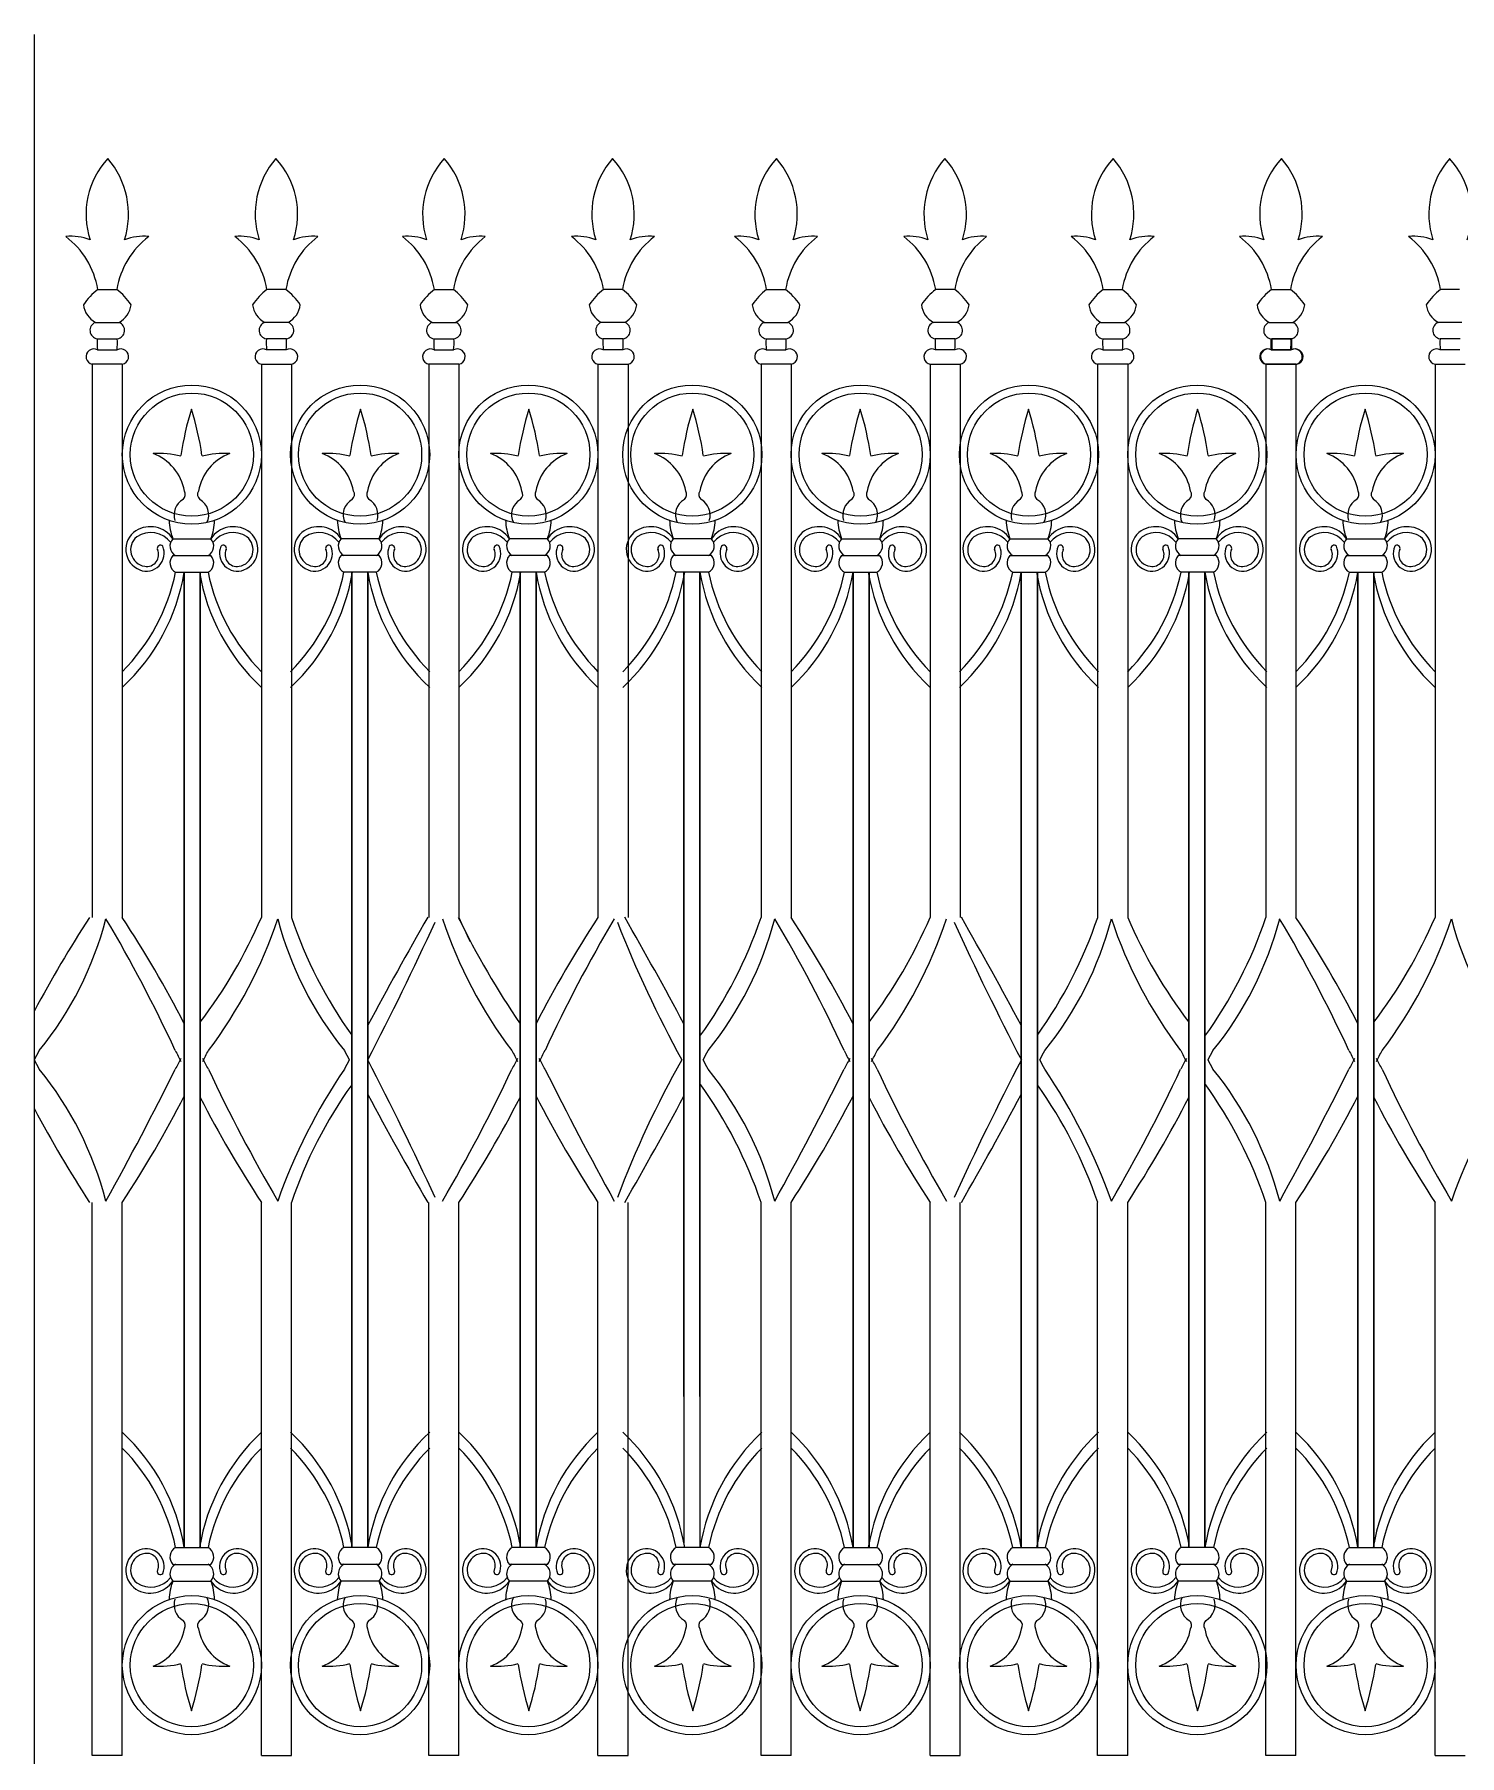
# Model space of a CAD drawing. Extents: x 12262 to 40734, y 30451 to 49613.
# Drawn here: x 23999 to 25067, y 46414 to 47703 of the extents above; entities that cross this region are included whole.
import ezdxf

# ---------------------------------------------------------------- set-up
doc = ezdxf.new("R2010")
doc.units = 0
doc.header["$LTSCALE"] = 0.85
doc.header["$MEASUREMENT"] = 0
doc.layers.get('0').update_dxf_attribs({"linetype": 'CONTINUOUS'})

# ---------------------------------------------------------------- blocks, each defined once
blk = doc.blocks.new('A$C42C5099B')
for p, q in [((0, 0), (0, 826.12)), ((23.73, 730.69), (30.86, 730.69)), ((94.2, 730.69), (87.07, 730.69)), ((149.8, 730.69), (156.93, 730.69)), ((220.26, 730.69), (213.14, 730.69)), ((274.22, 730.69), (281.35, 730.69)), ((344.69, 730.69), (337.56, 730.69)), ((400.29, 730.69), (407.42, 730.69)), ((463.32, 730.69), (470.45, 730.69)), ((533.79, 730.69), (526.66, 730.69)), ((22.91, 718.33), (31.68, 718.33)), ((95.02, 718.33), (86.24, 718.33)), ((148.97, 718.33), (157.75, 718.33)), ((221.09, 718.33), (212.31, 718.33)), ((273.4, 718.33), (282.17, 718.33)), ((345.51, 718.33), (336.74, 718.33)), ((399.46, 718.33), (408.24, 718.33)), ((462.5, 718.33), (471.28, 718.33)), ((534.61, 718.33), (525.84, 718.33)), ((23.55, 712.16), (31.04, 712.16)), ((94.38, 712.16), (86.88, 712.16)), ((149.61, 712.16), (157.11, 712.16)), ((220.45, 712.16), (212.95, 712.16)), ((274.04, 712.16), (281.53, 712.16)), ((344.87, 712.16), (337.38, 712.16)), ((400.1, 712.16), (407.6, 712.16)), ((463.14, 712.16), (470.64, 712.16)), ((470.94, 712.16), (463.44, 712.16)), ((533.97, 712.16), (526.48, 712.16)), ((21.67, 702.68), (21.67, 495.55)), ((32.92, 702.68), (21.67, 702.68)), ((23.64, 708), (30.95, 708)), ((32.92, 702.68), (32.92, 495.55)), ((85.01, 702.68), (85.01, 495.55)), ((85.01, 702.68), (96.26, 702.68)), ((94.29, 708), (86.97, 708)), ((96.26, 702.68), (96.26, 495.55)), ((147.74, 702.68), (147.74, 495.55)), ((158.99, 702.68), (147.74, 702.68)), ((149.7, 708), (157.02, 708)), ((158.99, 702.68), (158.99, 495.55)), ((211.08, 702.68), (211.08, 495.55)), ((211.08, 702.68), (222.33, 702.68)), ((220.36, 708), (213.04, 708)), ((222.33, 702.68), (222.33, 495.55)), ((272.16, 702.68), (272.16, 495.55)), ((283.41, 702.68), (272.16, 702.68)), ((274.13, 708), (281.44, 708)), ((283.41, 702.68), (283.41, 495.55)), ((335.5, 702.68), (335.5, 495.55)), ((335.5, 702.68), (346.75, 702.68)), ((344.78, 708), (337.46, 708)), ((346.75, 702.68), (346.75, 495.55)), ((398.23, 702.68), (398.23, 495.55)), ((409.48, 702.68), (398.23, 702.68)), ((400.19, 708), (407.51, 708)), ((409.48, 702.68), (409.48, 495.55)), ((461.26, 702.68), (461.26, 495.55)), ((472.51, 702.68), (461.26, 702.68)), ((461.57, 702.68), (472.82, 702.68)), ((463.23, 708), (470.55, 708)), ((470.85, 708), (463.53, 708)), ((472.51, 702.68), (472.51, 495.55)), ((524.6, 702.68), (524.6, 495.55)), ((524.6, 702.68), (535.85, 702.68)), ((533.88, 708), (526.57, 708)), ((51.83, 637.34), (66.09, 637.34)), ((129.13, 637.34), (114.87, 637.34)), ((192.16, 637.34), (177.9, 637.34)), ((253.55, 637.34), (239.29, 637.34)), ((302.32, 637.34), (316.58, 637.34)), ((365.36, 637.34), (379.62, 637.34)), ((442.65, 637.34), (428.39, 637.34)), ((491.43, 637.34), (505.69, 637.34)), ((51.83, 631.06), (66.09, 631.06)), ((52.9, 631.06), (65.02, 631.06)), ((129.13, 631.06), (114.87, 631.06)), ((128.06, 631.06), (115.94, 631.06)), ((192.16, 631.06), (177.9, 631.06)), ((191.09, 631.06), (178.97, 631.06)), ((253.55, 631.06), (239.29, 631.06)), ((252.48, 631.06), (240.36, 631.06)), ((302.32, 631.06), (316.58, 631.06)), ((303.39, 631.06), (315.52, 631.06)), ((365.36, 631.06), (379.62, 631.06)), ((366.43, 631.06), (378.55, 631.06)), ((442.65, 631.06), (428.39, 631.06)), ((441.58, 631.06), (429.46, 631.06)), ((491.43, 631.06), (505.69, 631.06)), ((492.5, 631.06), (504.62, 631.06)), ((52.9, 624.79), (65.02, 624.79)), ((56.12, 624.79), (56.12, 316.23)), ((56.12, 316.23), (56.12, 624.79)), ((62.12, 624.79), (62.12, 316.23)), ((62.12, 316.23), (62.12, 624.79)), ((128.06, 624.79), (115.94, 624.79)), ((118.85, 316.23), (118.85, 624.79)), ((118.85, 624.79), (118.85, 316.23)), ((124.85, 316.23), (124.85, 624.79)), ((124.85, 624.79), (124.85, 316.23)), ((191.09, 624.79), (178.97, 624.79)), ((181.88, 316.23), (181.88, 624.79)), ((181.88, 624.79), (181.88, 316.23)), ((187.88, 316.23), (187.88, 624.79)), ((187.88, 624.79), (187.88, 316.23)), ((252.48, 624.79), (240.36, 624.79)), ((243.27, 316.23), (243.27, 624.79)), ((243.27, 624.79), (243.27, 261.3)), ((249.27, 316.23), (249.27, 624.79)), ((249.27, 624.79), (249.27, 259.61)), ((303.39, 624.79), (315.52, 624.79)), ((306.61, 624.79), (306.61, 316.23)), ((306.61, 316.23), (306.61, 624.79)), ((312.61, 624.79), (312.61, 316.23)), ((312.61, 316.23), (312.61, 624.79)), ((366.43, 624.79), (378.55, 624.79)), ((369.64, 624.79), (369.64, 316.23)), ((369.64, 316.23), (369.64, 624.79)), ((375.64, 624.79), (375.64, 316.23)), ((375.64, 316.23), (375.64, 624.79)), ((441.58, 624.79), (429.46, 624.79)), ((432.37, 316.23), (432.37, 624.79)), ((432.37, 624.79), (432.37, 316.23)), ((438.37, 316.23), (438.37, 624.79)), ((438.37, 624.79), (438.37, 316.23)), ((492.5, 624.79), (504.62, 624.79)), ((495.71, 316.23), (495.71, 624.79)), ((495.71, 624.79), (495.71, 316.23)), ((501.71, 316.23), (501.71, 624.79)), ((501.71, 624.79), (501.71, 316.23)), ((56.12, 568.17), (56.12, 259.61)), ((56.12, 259.61), (56.12, 568.17)), ((62.12, 568.17), (62.12, 259.61)), ((62.12, 259.61), (62.12, 568.17)), ((118.85, 259.61), (118.85, 568.17)), ((118.85, 568.17), (118.85, 259.61)), ((124.85, 259.61), (124.85, 568.17)), ((124.85, 568.17), (124.85, 259.61)), ((181.88, 259.61), (181.88, 568.17)), ((181.88, 568.17), (181.88, 259.61)), ((187.88, 259.61), (187.88, 568.17)), ((187.88, 568.17), (187.88, 259.61)), ((306.61, 568.17), (306.61, 259.61)), ((306.61, 259.61), (306.61, 568.17)), ((312.61, 568.17), (312.61, 259.61)), ((312.61, 259.61), (312.61, 568.17)), ((369.64, 568.17), (369.64, 259.61)), ((369.64, 259.61), (369.64, 568.17)), ((375.64, 568.17), (375.64, 259.61)), ((375.64, 259.61), (375.64, 568.17)), ((432.37, 259.61), (432.37, 568.17)), ((432.37, 568.17), (432.37, 259.61)), ((438.37, 259.61), (438.37, 568.17)), ((438.37, 568.17), (438.37, 259.61)), ((495.71, 568.17), (495.71, 259.61)), ((495.71, 259.61), (495.71, 568.17)), ((501.71, 568.17), (501.71, 259.61)), ((501.71, 259.61), (501.71, 568.17)), ((21.67, 181.72), (21.67, 388.86)), ((32.92, 181.72), (32.92, 388.86)), ((85.01, 181.72), (85.01, 388.86)), ((96.26, 181.72), (96.26, 388.86)), ((147.74, 181.72), (147.74, 388.86)), ((158.99, 181.72), (158.99, 388.86)), ((211.08, 181.72), (211.08, 388.86)), ((222.33, 181.72), (222.33, 388.86)), ((272.16, 181.72), (272.16, 388.86)), ((283.41, 181.72), (283.41, 388.86)), ((335.5, 181.72), (335.5, 388.86)), ((346.75, 181.72), (346.75, 388.86)), ((398.23, 181.72), (398.23, 388.86)), ((409.48, 181.72), (409.48, 388.86)), ((461.26, 181.72), (461.26, 388.86)), ((472.51, 181.72), (472.51, 388.86)), ((524.6, 181.72), (524.6, 388.86)), ((52.9, 259.61), (65.02, 259.61)), ((128.06, 259.61), (115.94, 259.61)), ((191.09, 259.61), (178.97, 259.61)), ((252.48, 259.61), (240.36, 259.61)), ((303.39, 259.61), (315.52, 259.61)), ((366.43, 259.61), (378.55, 259.61)), ((441.58, 259.61), (429.46, 259.61)), ((492.5, 259.61), (504.62, 259.61)), ((51.83, 253.34), (66.09, 253.34)), ((52.9, 253.34), (65.02, 253.34)), ((129.13, 253.34), (114.87, 253.34)), ((128.06, 253.34), (115.94, 253.34)), ((192.16, 253.34), (177.9, 253.34)), ((191.09, 253.34), (178.97, 253.34)), ((253.55, 253.34), (239.29, 253.34)), ((252.48, 253.34), (240.36, 253.34)), ((302.32, 253.34), (316.58, 253.34)), ((303.39, 253.34), (315.52, 253.34)), ((365.36, 253.34), (379.62, 253.34)), ((366.43, 253.34), (378.55, 253.34)), ((442.65, 253.34), (428.39, 253.34)), ((441.58, 253.34), (429.46, 253.34)), ((491.43, 253.34), (505.69, 253.34)), ((492.5, 253.34), (504.62, 253.34)), ((51.83, 247.07), (66.09, 247.07)), ((129.13, 247.07), (114.87, 247.07)), ((192.16, 247.07), (177.9, 247.07)), ((253.55, 247.07), (239.29, 247.07)), ((302.32, 247.07), (316.58, 247.07)), ((365.36, 247.07), (379.62, 247.07)), ((442.65, 247.07), (428.39, 247.07)), ((491.43, 247.07), (505.69, 247.07)), ((32.92, 181.72), (21.67, 181.72)), ((85.01, 181.72), (96.26, 181.72)), ((158.99, 181.72), (147.74, 181.72)), ((211.08, 181.72), (222.33, 181.72)), ((283.41, 181.72), (272.16, 181.72)), ((335.5, 181.72), (346.75, 181.72)), ((409.48, 181.72), (398.23, 181.72)), ((472.51, 181.72), (461.26, 181.72)), ((524.6, 181.72), (535.85, 181.72))]:
    blk.add_line(p, q)
for centre, radius in [((58.96, 668.82), 26.04), ((58.96, 668.82), 23.04), ((122, 668.82), 26.04), ((122, 668.82), 23.04), ((185.03, 668.82), 26.04), ((185.03, 668.82), 23.04), ((246.42, 668.82), 26.04), ((246.42, 668.82), 23.04), ((309.45, 668.82), 26.04), ((309.45, 668.82), 23.04), ((372.49, 668.82), 26.04), ((372.49, 668.82), 23.04), ((435.52, 668.82), 26.04), ((435.52, 668.82), 23.04), ((498.56, 668.82), 26.04), ((498.56, 668.82), 23.04), ((58.96, 215.58), 26.04), ((58.96, 215.58), 23.04), ((122, 215.58), 26.04), ((122, 215.58), 23.04), ((185.03, 215.58), 26.04), ((185.03, 215.58), 23.04), ((246.42, 215.58), 26.04), ((246.42, 215.58), 23.04), ((309.45, 215.58), 26.04), ((309.45, 215.58), 23.04), ((372.49, 215.58), 26.04), ((372.49, 215.58), 23.04), ((435.52, 215.58), 26.04), ((435.52, 215.58), 23.04), ((498.56, 215.58), 26.04), ((498.56, 215.58), 23.04)]:
    blk.add_circle(centre, radius)
for centre, radius, start, end in [((50.3, 758.8), 30.97, 137.5463, 198.01036), ((3.4, 758.84), 31.83, 342.40626, 40.94066), ((114.52, 758.84), 31.83, 139.05934, 197.59374), ((67.63, 758.8), 30.97, 341.98964, 42.4537), ((176.36, 758.8), 30.97, 137.5463, 198.01036), ((129.47, 758.84), 31.83, 342.40626, 40.94066), ((240.59, 758.84), 31.83, 139.05934, 197.59374), ((193.7, 758.8), 30.97, 341.98964, 42.4537), ((300.79, 758.8), 30.97, 137.5463, 198.01036), ((253.89, 758.84), 31.83, 342.40626, 40.94066), ((365.01, 758.84), 31.83, 139.05934, 197.59374), ((318.12, 758.8), 30.97, 341.98964, 42.4537), ((426.85, 758.8), 30.97, 137.5463, 198.01036), ((379.96, 758.84), 31.83, 342.40626, 40.94066), ((489.89, 758.8), 30.97, 137.5463, 198.01036), ((443, 758.84), 31.83, 342.40626, 40.94066), ((554.12, 758.84), 31.83, 139.05934, 197.59374), ((507.22, 758.8), 30.97, 341.98964, 42.4537), ((13.84, 731.7), 18.87, 68.21141, 96.26756), ((-7.25, 725.46), 31.42, 9.58705, 52.72188), ((61.84, 725.46), 31.42, 127.27812, 170.41295), ((40.75, 731.7), 18.87, 83.73244, 111.78859), ((77.18, 731.7), 18.87, 68.21141, 96.26756), ((56.09, 725.46), 31.42, 9.58705, 52.72188), ((125.18, 725.46), 31.42, 127.27812, 170.41295), ((104.09, 731.7), 18.87, 83.73244, 111.78859), ((139.91, 731.7), 18.87, 68.21141, 96.26756), ((118.81, 725.46), 31.42, 9.58705, 52.72188), ((187.91, 725.46), 31.42, 127.27812, 170.41295), ((166.82, 731.7), 18.87, 83.73244, 111.78859), ((203.25, 731.7), 18.87, 68.21141, 96.26756), ((182.15, 725.46), 31.42, 9.58705, 52.72188), ((251.25, 725.46), 31.42, 127.27812, 170.41295), ((230.16, 731.7), 18.87, 83.73244, 111.78859), ((264.33, 731.7), 18.87, 68.21141, 96.26756), ((243.24, 725.46), 31.42, 9.58705, 52.72188), ((312.33, 725.46), 31.42, 127.27812, 170.41295), ((291.24, 731.7), 18.87, 83.73244, 111.78859), ((327.67, 731.7), 18.87, 68.21141, 96.26756), ((306.58, 725.46), 31.42, 9.58705, 52.72188), ((375.67, 725.46), 31.42, 127.27812, 170.41295), ((354.58, 731.7), 18.87, 83.73244, 111.78859), ((390.4, 731.7), 18.87, 68.21141, 96.26756), ((369.31, 725.46), 31.42, 9.58705, 52.72188), ((438.4, 725.46), 31.42, 127.27812, 170.41295), ((417.31, 731.7), 18.87, 83.73244, 111.78859), ((453.43, 731.7), 18.87, 68.21141, 96.26756), ((432.34, 725.46), 31.42, 9.58705, 52.72188), ((501.43, 725.46), 31.42, 127.27812, 170.41295), ((480.34, 731.7), 18.87, 83.73244, 111.78859), ((516.77, 731.7), 18.87, 68.21141, 96.26756), ((495.68, 725.46), 31.42, 9.58705, 52.72188), ((41.23, 709.06), 27.82, 128.97251, 145.23482), ((13.36, 709.06), 27.82, 34.76518, 51.02749), ((104.57, 709.06), 27.82, 128.97251, 145.23482), ((76.7, 709.06), 27.82, 34.76518, 51.02749), ((167.3, 709.06), 27.82, 128.97251, 145.23482), ((139.43, 709.06), 27.82, 34.76518, 51.02749), ((230.64, 709.06), 27.82, 128.97251, 145.23482), ((202.77, 709.06), 27.82, 34.76518, 51.02749), ((291.72, 709.06), 27.82, 128.97251, 145.23482), ((263.85, 709.06), 27.82, 34.76518, 51.02749), ((355.06, 709.06), 27.82, 128.97251, 145.23482), ((327.19, 709.06), 27.82, 34.76518, 51.02749), ((417.79, 709.06), 27.82, 128.97251, 145.23482), ((389.92, 709.06), 27.82, 34.76518, 51.02749), ((480.82, 709.06), 27.82, 128.97251, 145.23482), ((452.95, 709.06), 27.82, 34.76518, 51.02749), ((544.16, 709.06), 27.82, 128.97251, 145.23482), ((26.94, 725.96), 8.63, 186.92213, 242.12733), ((27.65, 725.96), 8.63, 297.87267, 353.07787), ((90.28, 725.96), 8.63, 186.92213, 242.12733), ((90.99, 725.96), 8.63, 297.87267, 353.07787), ((153.01, 725.96), 8.63, 186.92213, 242.12733), ((153.72, 725.96), 8.63, 297.87267, 353.07787), ((216.35, 725.96), 8.63, 186.92213, 242.12733), ((217.05, 725.96), 8.63, 297.87267, 353.07787), ((277.43, 725.96), 8.63, 186.92213, 242.12733), ((278.14, 725.96), 8.63, 297.87267, 353.07787), ((340.77, 725.96), 8.63, 186.92213, 242.12733), ((341.48, 725.96), 8.63, 297.87267, 353.07787), ((403.5, 725.96), 8.63, 186.92213, 242.12733), ((404.21, 725.96), 8.63, 297.87267, 353.07787), ((466.53, 725.96), 8.63, 186.92213, 242.12733), ((467.24, 725.96), 8.63, 297.87267, 353.07787), ((529.87, 725.96), 8.63, 186.92213, 242.12733), ((24.02, 715.33), 3.21, 110.36505, 261.46027), ((30.57, 715.33), 3.21, 278.53973, 69.63495), ((87.36, 715.33), 3.21, 110.36505, 261.46027), ((93.91, 715.33), 3.21, 278.53973, 69.63495), ((150.09, 715.33), 3.21, 110.36505, 261.46027), ((156.63, 715.33), 3.21, 278.53973, 69.63495), ((213.43, 715.33), 3.21, 110.36505, 261.46027), ((219.97, 715.33), 3.21, 278.53973, 69.63495), ((274.51, 715.33), 3.21, 110.36505, 261.46027), ((281.06, 715.33), 3.21, 278.53973, 69.63495), ((337.85, 715.33), 3.21, 110.36505, 261.46027), ((344.4, 715.33), 3.21, 278.53973, 69.63495), ((400.58, 715.33), 3.21, 110.36505, 261.46027), ((407.13, 715.33), 3.21, 278.53973, 69.63495), ((463.61, 715.33), 3.21, 110.36505, 261.46027), ((470.16, 715.33), 3.21, 278.53973, 69.63495), ((526.95, 715.33), 3.21, 110.36505, 261.46027), ((48.81, 710.62), 25.31, 176.5302, 185.9429), ((5.78, 710.62), 25.31, 354.0571, 3.4698), ((112.15, 710.62), 25.31, 176.5302, 185.9429), ((69.12, 710.62), 25.31, 354.0571, 3.4698), ((174.88, 710.62), 25.31, 176.5302, 185.9429), ((131.85, 710.62), 25.31, 354.0571, 3.4698), ((238.22, 710.62), 25.31, 176.5302, 185.9429), ((195.19, 710.62), 25.31, 354.0571, 3.4698), ((299.3, 710.62), 25.31, 176.5302, 185.9429), ((256.27, 710.62), 25.31, 354.0571, 3.4698), ((362.64, 710.62), 25.31, 176.5302, 185.9429), ((319.61, 710.62), 25.31, 354.0571, 3.4698), ((425.37, 710.62), 25.31, 176.5302, 185.9429), ((382.34, 710.62), 25.31, 354.0571, 3.4698), ((488.4, 710.62), 25.31, 176.5302, 185.9429), ((488.71, 710.62), 25.31, 176.5302, 185.9429), ((445.37, 710.62), 25.31, 354.0571, 3.4698), ((445.68, 710.62), 25.31, 354.0571, 3.4698), ((551.74, 710.62), 25.31, 176.5302, 185.9429), ((22.2, 705.51), 2.88, 59.97972, 259.46423), ((32.39, 705.51), 2.88, 280.53577, 120.02028), ((85.53, 705.51), 2.88, 59.97972, 259.46423), ((95.73, 705.51), 2.88, 280.53577, 120.02028), ((148.26, 705.51), 2.88, 59.97972, 259.46423), ((158.46, 705.51), 2.88, 280.53577, 120.02028), ((211.6, 705.51), 2.88, 59.97972, 259.46423), ((221.8, 705.51), 2.88, 280.53577, 120.02028), ((272.69, 705.51), 2.88, 59.97972, 259.46423), ((282.88, 705.51), 2.88, 280.53577, 120.02028), ((336.03, 705.51), 2.88, 59.97972, 259.46423), ((346.22, 705.51), 2.88, 280.53577, 120.02028), ((398.75, 705.51), 2.88, 59.97972, 259.46423), ((408.95, 705.51), 2.88, 280.53577, 120.02028), ((461.79, 705.51), 2.88, 59.97972, 259.46423), ((462.09, 705.51), 2.88, 59.97972, 259.46423), ((471.99, 705.51), 2.88, 280.53577, 120.02028), ((472.29, 705.51), 2.88, 280.53577, 120.02028), ((525.13, 705.51), 2.88, 59.97972, 259.46423), ((169.66, 651.39), 116.08, 162.73146, 171.50341), ((-52.04, 651.39), 116.08, 8.49659, 17.26854), ((233, 651.39), 116.08, 162.73146, 171.50341), ((11.3, 651.39), 116.08, 8.49659, 17.26854), ((296.04, 651.39), 116.08, 162.73146, 171.50341), ((74.34, 651.39), 116.08, 8.49659, 17.26854), ((357.43, 651.39), 116.08, 162.73146, 171.50341), ((135.73, 651.39), 116.08, 8.49659, 17.26854), ((420.15, 651.39), 116.08, 162.73146, 171.50341), ((198.45, 651.39), 116.08, 8.49659, 17.26854), ((483.18, 651.39), 116.08, 162.73146, 171.50341), ((261.48, 651.39), 116.08, 8.49659, 17.26854), ((546.53, 651.39), 116.08, 162.73146, 171.50341), ((324.83, 651.39), 116.08, 8.49659, 17.26854), ((609.25, 651.39), 116.08, 162.73146, 171.50341), ((387.55, 651.39), 116.08, 8.49659, 17.26854), ((46.44, 634.92), 34.34, 75.82215, 93.30386), ((37.97, 651.88), 18.5, 10.32179, 69.45627), ((79.65, 651.88), 18.5, 110.54373, 169.67821), ((71.18, 634.92), 34.34, 86.69614, 104.17785), ((109.78, 634.92), 34.34, 75.82215, 93.30386), ((101.31, 651.88), 18.5, 10.32179, 69.45627), ((142.99, 651.88), 18.5, 110.54373, 169.67821), ((134.52, 634.92), 34.34, 86.69614, 104.17785), ((172.82, 634.92), 34.34, 75.82215, 93.30386), ((164.34, 651.88), 18.5, 10.32179, 69.45627), ((206.03, 651.88), 18.5, 110.54373, 169.67821), ((197.56, 634.92), 34.34, 86.69614, 104.17785), ((234.21, 634.92), 34.34, 75.82215, 93.30386), ((225.73, 651.88), 18.5, 10.32179, 69.45627), ((267.42, 651.88), 18.5, 110.54373, 169.67821), ((258.95, 634.92), 34.34, 86.69614, 104.17785), ((296.93, 634.92), 34.34, 75.82215, 93.30386), ((288.46, 651.88), 18.5, 10.32179, 69.45627), ((330.14, 651.88), 18.5, 110.54373, 169.67821), ((321.67, 634.92), 34.34, 86.69614, 104.17785), ((359.96, 634.92), 34.34, 75.82215, 93.30386), ((351.49, 651.88), 18.5, 10.32179, 69.45627), ((393.18, 651.88), 18.5, 110.54373, 169.67821), ((384.7, 634.92), 34.34, 86.69614, 104.17785), ((423.31, 634.92), 34.34, 75.82215, 93.30386), ((414.83, 651.88), 18.5, 10.32179, 69.45627), ((456.52, 651.88), 18.5, 110.54373, 169.67821), ((448.05, 634.92), 34.34, 86.69614, 104.17785), ((486.03, 634.92), 34.34, 75.82215, 93.30386), ((477.56, 651.88), 18.5, 10.32179, 69.45627), ((519.24, 651.88), 18.5, 110.54373, 169.67821), ((510.77, 634.92), 34.34, 86.69614, 104.17785), ((59.03, 646.2), 6.75, 119.75277, 197.92441), ((54.08, 653.92), 2.45, 310.63563, 31.40803), ((63.54, 653.92), 2.45, 148.59197, 229.36437), ((58.69, 646.31), 6.61, 333.58844, 60.47278), ((122.27, 646.31), 6.61, 119.52722, 206.41156), ((117.42, 653.92), 2.45, 310.63563, 31.40803), ((126.88, 653.92), 2.45, 148.59197, 229.36437), ((121.93, 646.2), 6.75, 342.07559, 60.24723), ((185.31, 646.31), 6.61, 119.52722, 206.41156), ((180.46, 653.92), 2.45, 310.63563, 31.40803), ((189.91, 653.92), 2.45, 148.59197, 229.36437), ((184.97, 646.2), 6.75, 342.07559, 60.24723), ((246.7, 646.31), 6.61, 119.52722, 206.41156), ((241.85, 653.92), 2.45, 310.63563, 31.40803), ((251.3, 653.92), 2.45, 148.59197, 229.36437), ((246.36, 646.2), 6.75, 342.07559, 60.24723), ((309.52, 646.2), 6.75, 119.75277, 197.92441), ((304.57, 653.92), 2.45, 310.63563, 31.40803), ((314.03, 653.92), 2.45, 148.59197, 229.36437), ((309.18, 646.31), 6.61, 333.58844, 60.47278), ((372.55, 646.2), 6.75, 119.75277, 197.92441), ((367.61, 653.92), 2.45, 310.63563, 31.40803), ((377.06, 653.92), 2.45, 148.59197, 229.36437), ((372.21, 646.31), 6.61, 333.58844, 60.47278), ((435.8, 646.31), 6.61, 119.52722, 206.41156), ((430.95, 653.92), 2.45, 310.63563, 31.40803), ((440.4, 653.92), 2.45, 148.59197, 229.36437), ((435.46, 646.2), 6.75, 342.07559, 60.24723), ((498.62, 646.2), 6.75, 119.75277, 197.92441), ((493.67, 653.92), 2.45, 310.63563, 31.40803), ((503.13, 653.92), 2.45, 148.59197, 229.36437), ((498.28, 646.31), 6.61, 333.58844, 60.47278), ((42.54, 633.36), 8.31, 123.29439, 248.2613), ((42.26, 633.17), 6.23, 129.27171, 261.16197), ((43.36, 631.58), 10.25, 34.16392, 121.66085), ((43.59, 630.19), 9.43, 37.01524, 124.07144), ((71.3, 644.92), 20.89, 181.92205, 201.27863), ((46.63, 644.92), 20.89, 338.72137, 358.07795), ((74.57, 631.58), 10.25, 58.33915, 145.83608), ((74.34, 630.19), 9.43, 55.92856, 142.98476), ((75.67, 633.17), 6.23, 278.83803, 50.72829), ((75.39, 633.36), 8.31, 291.7387, 56.70561), ((105.58, 633.36), 8.31, 123.29439, 248.2613), ((105.29, 633.17), 6.23, 129.27171, 261.16197), ((106.39, 631.58), 10.25, 34.16392, 121.66085), ((106.63, 630.19), 9.43, 37.01524, 124.07144), ((134.33, 644.92), 20.89, 181.92205, 201.27863), ((109.66, 644.92), 20.89, 338.72137, 358.07795), ((137.6, 631.58), 10.25, 58.33915, 145.83608), ((137.37, 630.19), 9.43, 55.92856, 142.98476), ((138.7, 633.17), 6.23, 278.83803, 50.72829), ((138.7, 633.17), 6.23, 278.83803, 50.72829), ((138.42, 633.36), 8.31, 291.7387, 56.70561), ((138.42, 633.36), 8.31, 291.7387, 56.70561), ((168.61, 633.36), 8.31, 123.29439, 248.2613), ((168.32, 633.17), 6.23, 129.27171, 261.16197), ((169.42, 631.58), 10.25, 34.16392, 121.66085), ((169.66, 630.19), 9.43, 37.01524, 124.07144), ((197.37, 644.92), 20.89, 181.92205, 201.27863), ((172.7, 644.92), 20.89, 338.72137, 358.07795), ((200.64, 631.58), 10.25, 58.33915, 145.83608), ((200.4, 630.19), 9.43, 55.92856, 142.98476), ((201.74, 633.17), 6.23, 278.83803, 50.72829), ((201.45, 633.36), 8.31, 291.7387, 56.70561), ((230, 633.36), 8.31, 123.29439, 248.2613), ((229.71, 633.17), 6.23, 129.27171, 261.16197), ((230.81, 631.58), 10.25, 34.16392, 121.66085), ((231.05, 630.19), 9.43, 37.01524, 124.07144), ((258.76, 644.92), 20.89, 181.92205, 201.27863), ((234.09, 644.92), 20.89, 338.72137, 358.07795), ((262.03, 631.58), 10.25, 58.33915, 145.83608), ((261.79, 630.19), 9.43, 55.92856, 142.98476), ((263.13, 633.17), 6.23, 278.83803, 50.72829), ((262.84, 633.36), 8.31, 291.7387, 56.70561), ((293.03, 633.36), 8.31, 123.29439, 248.2613), ((292.75, 633.17), 6.23, 129.27171, 261.16197), ((293.85, 631.58), 10.25, 34.16392, 121.66085), ((294.08, 630.19), 9.43, 37.01524, 124.07144), ((321.79, 644.92), 20.89, 181.92205, 201.27863), ((297.12, 644.92), 20.89, 338.72137, 358.07795), ((325.06, 631.58), 10.25, 58.33915, 145.83608), ((324.83, 630.19), 9.43, 55.92856, 142.98476), ((326.16, 633.17), 6.23, 278.83803, 50.72829), ((325.88, 633.36), 8.31, 291.7387, 56.70561), ((356.07, 633.36), 8.31, 123.29439, 248.2613), ((356.07, 633.36), 8.31, 123.29439, 248.2613), ((355.78, 633.17), 6.23, 129.27171, 261.16197), ((355.78, 633.17), 6.23, 129.27171, 261.16197), ((356.88, 631.58), 10.25, 34.16392, 121.66085), ((357.12, 630.19), 9.43, 37.01524, 124.07144), ((384.82, 644.92), 20.89, 181.92205, 201.27863), ((360.15, 644.92), 20.89, 338.72137, 358.07795), ((388.1, 631.58), 10.25, 58.33915, 145.83608), ((387.86, 630.19), 9.43, 55.92856, 142.98476), ((389.2, 633.17), 6.23, 278.83803, 50.72829), ((388.91, 633.36), 8.31, 291.7387, 56.70561), ((419.1, 633.36), 8.31, 123.29439, 248.2613), ((418.82, 633.17), 6.23, 129.27171, 261.16197), ((419.92, 631.58), 10.25, 34.16392, 121.66085), ((420.15, 630.19), 9.43, 37.01524, 124.07144), ((447.86, 644.92), 20.89, 181.92205, 201.27863), ((423.19, 644.92), 20.89, 338.72137, 358.07795), ((451.13, 631.58), 10.25, 58.33915, 145.83608), ((450.89, 630.19), 9.43, 55.92856, 142.98476), ((452.23, 633.17), 6.23, 278.83803, 50.72829), ((451.94, 633.36), 8.31, 291.7387, 56.70561), ((482.13, 633.36), 8.31, 123.29439, 248.2613), ((481.85, 633.17), 6.23, 129.27171, 261.16197), ((482.95, 631.58), 10.25, 34.16392, 121.66085), ((483.18, 630.19), 9.43, 37.01524, 124.07144), ((510.89, 644.92), 20.89, 181.92205, 201.27863), ((486.22, 644.92), 20.89, 338.72137, 358.07795), ((514.16, 631.58), 10.25, 58.33915, 145.83608), ((513.93, 630.19), 9.43, 55.92856, 142.98476), ((515.26, 633.17), 6.23, 278.83803, 50.72829), ((514.98, 633.36), 8.31, 291.7387, 56.70561), ((41.87, 631.89), 6.71, 248.93884, 23.18808), ((42.09, 631.38), 4.44, 259.6816, 25.61809), ((47.19, 633.73), 1.17, 43.44894, 201.39741), ((54.8, 634.62), 4.03, 137.5079, 241.84757), ((63.12, 634.62), 4.03, 298.15243, 42.4921), ((76.05, 631.89), 6.71, 156.81192, 291.06116), ((70.74, 633.73), 1.17, 338.60259, 136.55106), ((75.83, 631.38), 4.44, 154.38191, 280.3184), ((104.91, 631.89), 6.71, 248.93884, 23.18808), ((105.13, 631.38), 4.44, 259.6816, 25.61809), ((110.22, 633.73), 1.17, 43.44894, 201.39741), ((117.84, 634.62), 4.03, 137.5079, 241.84757), ((126.16, 634.62), 4.03, 298.15243, 42.4921), ((139.09, 631.89), 6.71, 156.81192, 291.06116), ((139.09, 631.89), 6.71, 156.81192, 291.06116), ((133.77, 633.73), 1.17, 338.60259, 136.55106), ((133.77, 633.73), 1.17, 338.60259, 136.55106), ((138.87, 631.38), 4.44, 154.38191, 280.3184), ((138.87, 631.38), 4.44, 154.38191, 280.3184), ((167.94, 631.89), 6.71, 248.93884, 23.18808), ((168.16, 631.38), 4.44, 259.6816, 25.61809), ((173.26, 633.73), 1.17, 43.44894, 201.39741), ((180.87, 634.62), 4.03, 137.5079, 241.84757), ((189.19, 634.62), 4.03, 298.15243, 42.4921), ((202.12, 631.89), 6.71, 156.81192, 291.06116), ((196.8, 633.73), 1.17, 338.60259, 136.55106), ((201.9, 631.38), 4.44, 154.38191, 280.3184), ((229.33, 631.89), 6.71, 248.93884, 23.18808), ((229.55, 631.38), 4.44, 259.6816, 25.61809), ((234.65, 633.73), 1.17, 43.44894, 201.39741), ((242.26, 634.62), 4.03, 137.5079, 241.84757), ((250.58, 634.62), 4.03, 298.15243, 42.4921), ((263.51, 631.89), 6.71, 156.81192, 291.06116), ((258.19, 633.73), 1.17, 338.60259, 136.55106), ((263.29, 631.38), 4.44, 154.38191, 280.3184), ((292.37, 631.89), 6.71, 248.93884, 23.18808), ((292.59, 631.38), 4.44, 259.6816, 25.61809), ((297.68, 633.73), 1.17, 43.44894, 201.39741), ((305.29, 634.62), 4.03, 137.5079, 241.84757), ((313.61, 634.62), 4.03, 298.15243, 42.4921), ((326.54, 631.89), 6.71, 156.81192, 291.06116), ((321.23, 633.73), 1.17, 338.60259, 136.55106), ((326.32, 631.38), 4.44, 154.38191, 280.3184), ((355.4, 631.89), 6.71, 248.93884, 23.18808), ((355.4, 631.89), 6.71, 248.93884, 23.18808), ((355.62, 631.38), 4.44, 259.6816, 25.61809), ((355.62, 631.38), 4.44, 259.6816, 25.61809), ((360.72, 633.73), 1.17, 43.44894, 201.39741), ((360.72, 633.73), 1.17, 43.44894, 201.39741), ((368.33, 634.62), 4.03, 137.5079, 241.84757), ((376.65, 634.62), 4.03, 298.15243, 42.4921), ((389.58, 631.89), 6.71, 156.81192, 291.06116), ((384.26, 633.73), 1.17, 338.60259, 136.55106), ((389.36, 631.38), 4.44, 154.38191, 280.3184), ((418.43, 631.89), 6.71, 248.93884, 23.18808), ((418.65, 631.38), 4.44, 259.6816, 25.61809), ((423.75, 633.73), 1.17, 43.44894, 201.39741), ((431.36, 634.62), 4.03, 137.5079, 241.84757), ((439.68, 634.62), 4.03, 298.15243, 42.4921), ((452.61, 631.89), 6.71, 156.81192, 291.06116), ((447.3, 633.73), 1.17, 338.60259, 136.55106), ((452.39, 631.38), 4.44, 154.38191, 280.3184), ((481.47, 631.89), 6.71, 248.93884, 23.18808), ((481.69, 631.38), 4.44, 259.6816, 25.61809), ((486.78, 633.73), 1.17, 43.44894, 201.39741), ((494.4, 634.62), 4.03, 137.5079, 241.84757), ((502.72, 634.62), 4.03, 298.15243, 42.4921), ((515.65, 631.89), 6.71, 156.81192, 291.06116), ((510.33, 633.73), 1.17, 338.60259, 136.55106), ((515.42, 631.38), 4.44, 154.38191, 280.3184), ((54.8, 628.34), 4.03, 137.5079, 241.84757), ((63.12, 628.34), 4.03, 298.15243, 42.4921), ((117.84, 628.34), 4.03, 137.5079, 241.84757), ((126.16, 628.34), 4.03, 298.15243, 42.4921), ((180.87, 628.34), 4.03, 137.5079, 241.84757), ((189.19, 628.34), 4.03, 298.15243, 42.4921), ((242.26, 628.34), 4.03, 137.5079, 241.84757), ((250.58, 628.34), 4.03, 298.15243, 42.4921), ((305.29, 628.34), 4.03, 137.5079, 241.84757), ((313.61, 628.34), 4.03, 298.15243, 42.4921), ((368.33, 628.34), 4.03, 137.5079, 241.84757), ((376.65, 628.34), 4.03, 298.15243, 42.4921), ((431.36, 628.34), 4.03, 137.5079, 241.84757), ((439.68, 628.34), 4.03, 298.15243, 42.4921), ((494.4, 628.34), 4.03, 137.5079, 241.84757), ((502.72, 628.34), 4.03, 298.15243, 42.4921), ((-20.09, 639.95), 74.55, 315.32065, 348.26782), ((-19.25, 637.48), 76.43, 313.04805, 350.44113), ((137.18, 637.48), 76.43, 189.55887, 226.95195), ((138.02, 639.95), 74.55, 191.73218, 224.67935), ((42.94, 639.95), 74.55, 315.32065, 348.26782), ((43.78, 637.48), 76.43, 313.04805, 350.44113), ((200.21, 637.48), 76.43, 189.55887, 226.95195), ((201.05, 639.95), 74.55, 191.73218, 224.67935), ((106.82, 637.48), 76.43, 313.04805, 350.44113), ((105.98, 639.95), 74.55, 315.32065, 348.26782), ((263.25, 637.48), 76.43, 189.55887, 226.95195), ((264.09, 639.95), 74.55, 191.73218, 224.67935), ((167.37, 639.95), 74.55, 315.32065, 348.26782), ((168.21, 637.48), 76.43, 313.04805, 350.44113), ((324.64, 637.48), 76.43, 189.55887, 226.95195), ((325.47, 639.95), 74.55, 191.73218, 224.67935), ((230.4, 639.95), 74.55, 315.32065, 348.26782), ((231.24, 637.48), 76.43, 313.04805, 350.44113), ((387.67, 637.48), 76.43, 189.55887, 226.95195), ((388.51, 639.95), 74.55, 191.73218, 224.67935), ((293.43, 639.95), 74.55, 315.32065, 348.26782), ((294.27, 637.48), 76.43, 313.04805, 350.44113), ((450.7, 637.48), 76.43, 189.55887, 226.95195), ((451.54, 639.95), 74.55, 191.73218, 224.67935), ((356.47, 639.95), 74.55, 315.32065, 348.26782), ((357.31, 637.48), 76.43, 313.04805, 350.44113), ((513.74, 637.48), 76.43, 189.55887, 226.95195), ((514.58, 639.95), 74.55, 191.73218, 224.67935), ((420.34, 637.48), 76.43, 313.04805, 350.44113), ((419.5, 639.95), 74.55, 315.32065, 348.26782), ((576.77, 637.48), 76.43, 189.55887, 226.95195), ((577.61, 639.95), 74.55, 191.73218, 224.67935), ((386.63, 255.7), 437.54, 146.75783, 152.08648), ((-100.16, 528.28), 131.25, 320.99729, 345.32804), ((-434.01, 221.27), 536, 24.75085, 30.71434), ((-333.02, 255.7), 437.54, 27.20495, 33.24217), ((-89.93, 571.26), 190.62, 322.90448, 336.59554), ((-72.47, 549.54), 172.44, 322.96222, 341.57258), ((218.09, 528.28), 131.25, 194.67196, 219.00271), ((254.71, 549.04), 167.24, 198.6549, 215.66896), ((-902.25, 976.86), 1157.9, 332.49999, 335.34159), ((1730.49, -410.12), 1823.95, 150.22623, 151.67967), ((316.47, 549.54), 172.44, 198.42742, 217.03778), ((444.6, 635.4), 318.22, 206.07133, 214.37578), ((333.92, 571.26), 190.62, 203.40446, 206.40524), ((577.02, 255.7), 437.54, 146.75783, 152.79505), ((678, 221.27), 536, 149.28566, 155.24915), ((635.6, 657.36), 448.17, 201.40862, 208.69168), ((-1362.07, -410.12), 1823.95, 28.34049, 29.77377), ((112, 549.86), 169.12, 324.25919, 341.2668), ((150.33, 528.28), 131.25, 320.99729, 345.32804), ((-183.52, 221.27), 536, 24.75085, 30.71434), ((-82.53, 255.7), 437.54, 27.20495, 33.24217), ((160.56, 571.26), 190.62, 322.90448, 336.59554), ((178.02, 549.54), 172.44, 322.96222, 341.57258), ((1396.74, 976.86), 1157.9, 204.65841, 207.50001), ((-1236, -410.12), 1823.95, 28.32033, 29.77377), ((239.78, 549.04), 167.24, 324.33104, 341.3451), ((276.4, 528.28), 131.25, 320.99729, 345.32804), ((566.96, 549.54), 172.44, 198.42742, 217.03778), ((584.41, 571.26), 190.62, 203.40446, 217.09552), ((301.1, 549.86), 169.12, 324.25919, 341.2668), ((339.43, 528.28), 131.25, 320.99729, 345.32804), ((5.58, 221.27), 536, 24.75085, 30.71434), ((106.57, 255.7), 437.54, 27.20495, 33.24217), ((349.66, 571.26), 190.62, 322.90448, 336.59554), ((367.12, 549.54), 172.44, 322.96222, 341.57258), ((657.68, 528.28), 131.25, 194.67196, 219.00271), ((-1612.56, 1294.52), 1823.95, 332.1412, 332.2647), ((1667.15, 1294.52), 1823.95, 207.7353, 207.87881), ((-1549.22, 1294.52), 1823.95, 332.12119, 332.2647), ((1730.49, 1294.52), 1823.95, 207.7353, 207.8588), ((1793.22, 1294.52), 1823.95, 207.7353, 207.87881), ((-1423.15, 1294.52), 1823.95, 332.12119, 332.2647), ((-1362.07, 1294.52), 1823.95, 332.1412, 332.2647), ((1917.64, 1294.52), 1823.95, 207.7353, 207.87881), ((-1298.73, 1294.52), 1823.95, 332.12119, 332.2647), ((-1236, 1294.52), 1823.95, 332.1412, 332.2647), ((2043.71, 1294.52), 1823.95, 207.7353, 207.87881), ((-1172.97, 1294.52), 1823.95, 332.1412, 332.2647), ((2106.74, 1294.52), 1823.95, 207.7353, 207.87881), ((-1109.63, 1294.52), 1823.95, 332.12119, 332.2647), ((-1612.56, -410.12), 1823.95, 27.7353, 27.8588), ((-100.16, 356.12), 131.25, 14.67196, 39.00271), ((-1090.64, 1008.35), 1277.43, 331.01674, 333.51807), ((1667.15, -410.12), 1823.95, 152.12119, 152.2647), ((-1549.22, -410.12), 1823.95, 27.7353, 27.87881), ((634.16, 706.36), 628.79, 205.19117, 210.27402), ((298.82, 315.28), 220.52, 145.95754, 160.36779), ((1730.49, -410.12), 1823.95, 152.1412, 152.2647), ((-902.25, -92.46), 1157.9, 24.65841, 27.50001), ((-390.17, 706.36), 628.79, 329.72598, 334.80883), ((1793.22, -410.12), 1823.95, 152.12119, 152.2647), ((-1423.15, -410.12), 1823.95, 27.7353, 27.87881), ((1334.63, 1008.35), 1277.43, 206.48193, 208.98326), ((557.69, 263.45), 362.38, 150.44465, 159.45505), ((-1362.07, -410.12), 1823.95, 27.7353, 27.8588), ((150.33, 356.12), 131.25, 14.67196, 39.00271), ((-840.14, 1008.35), 1277.43, 331.01674, 333.51807), ((1917.64, -410.12), 1823.95, 152.12119, 152.2647), ((-1298.73, -410.12), 1823.95, 27.7353, 27.87881), ((884.65, 706.36), 628.79, 205.19117, 210.27402), ((1396.74, -92.46), 1157.9, 152.49999, 155.34159), ((-1236, -410.12), 1823.95, 27.7353, 27.8588), ((195.67, 315.28), 220.52, 19.63221, 34.04246), ((-139.67, 706.36), 628.79, 329.72598, 334.80883), ((2043.71, -410.12), 1823.95, 152.12119, 152.2647), ((-1172.97, -410.12), 1823.95, 27.7353, 27.8588), ((339.43, 356.12), 131.25, 14.67196, 39.00271), ((-651.04, 1008.35), 1277.43, 331.01674, 333.51807), ((2106.74, -410.12), 1823.95, 152.12119, 152.2647), ((-1109.63, -410.12), 1823.95, 27.7353, 27.87881), ((1073.75, 706.36), 628.79, 205.19117, 210.27402), ((738.41, 315.28), 220.52, 145.95754, 160.36779), ((254.71, 335.36), 167.24, 144.33104, 161.3451), ((112, 334.54), 169.12, 18.7332, 35.74081), ((239.78, 335.36), 167.24, 18.6549, 35.66896), ((301.1, 334.54), 169.12, 18.7332, 35.74081), ((-333.02, 628.71), 437.54, 326.75783, 332.79505), ((443.06, 623.97), 428.34, 207.20942, 213.29056), ((1730.49, 1294.52), 1823.95, 208.32033, 209.77377), ((-199.06, 623.97), 428.34, 326.70944, 332.79058), ((577.02, 628.71), 437.54, 207.20495, 213.24217), ((-1362.07, 1294.52), 1823.95, 330.22623, 331.65951), ((-82.53, 628.71), 437.54, 326.75783, 332.79505), ((693.55, 623.97), 428.34, 207.20942, 213.29056), ((-1236, 1294.52), 1823.95, 330.22623, 331.67967), ((51.43, 623.97), 428.34, 326.70944, 332.79058), ((106.57, 628.71), 437.54, 326.75783, 332.79505), ((882.65, 623.97), 428.34, 207.20942, 213.29056), ((386.63, 628.71), 437.54, 207.91352, 213.24217), ((-19.25, 246.92), 76.43, 9.55887, 46.95195), ((-20.09, 244.45), 74.55, 11.73218, 44.67935), ((137.18, 246.92), 76.43, 133.04805, 170.44113), ((138.02, 244.45), 74.55, 135.32065, 168.26782), ((43.78, 246.92), 76.43, 9.55887, 46.95195), ((42.94, 244.45), 74.55, 11.73218, 44.67935), ((200.21, 246.92), 76.43, 133.04805, 170.44113), ((201.05, 244.45), 74.55, 135.32065, 168.26782), ((106.82, 246.92), 76.43, 9.55887, 46.95195), ((105.98, 244.45), 74.55, 11.73218, 44.67935), ((263.25, 246.92), 76.43, 133.04805, 170.44113), ((264.09, 244.45), 74.55, 135.32065, 168.26782), ((168.21, 246.92), 76.43, 9.55887, 46.95195), ((167.37, 244.45), 74.55, 11.73218, 44.67935), ((324.64, 246.92), 76.43, 133.04805, 170.44113), ((325.47, 244.45), 74.55, 135.32065, 168.26782), ((231.24, 246.92), 76.43, 9.55887, 46.95195), ((230.4, 244.45), 74.55, 11.73218, 44.67935), ((387.67, 246.92), 76.43, 133.04805, 170.44113), ((388.51, 244.45), 74.55, 135.32065, 168.26782), ((294.27, 246.92), 76.43, 9.55887, 46.95195), ((293.43, 244.45), 74.55, 11.73218, 44.67935), ((450.7, 246.92), 76.43, 133.04805, 170.44113), ((451.54, 244.45), 74.55, 135.32065, 168.26782), ((357.31, 246.92), 76.43, 9.55887, 46.95195), ((356.47, 244.45), 74.55, 11.73218, 44.67935), ((513.74, 246.92), 76.43, 133.04805, 170.44113), ((514.58, 244.45), 74.55, 135.32065, 168.26782), ((420.34, 246.92), 76.43, 9.55887, 46.95195), ((419.5, 244.45), 74.55, 11.73218, 44.67935), ((576.77, 246.92), 76.43, 133.04805, 170.44113), ((577.61, 244.45), 74.55, 135.32065, 168.26782), ((42.54, 251.05), 8.31, 111.7387, 236.70561), ((41.87, 252.51), 6.71, 336.81192, 111.06116), ((54.8, 256.06), 4.03, 118.15243, 222.4921), ((63.12, 256.06), 4.03, 317.5079, 61.84757), ((76.05, 252.51), 6.71, 68.93884, 203.18808), ((75.39, 251.05), 8.31, 303.29439, 68.2613), ((105.58, 251.05), 8.31, 111.7387, 236.70561), ((104.91, 252.51), 6.71, 336.81192, 111.06116), ((117.84, 256.06), 4.03, 118.15243, 222.4921), ((126.16, 256.06), 4.03, 317.5079, 61.84757), ((139.09, 252.51), 6.71, 68.93884, 203.18808), ((138.42, 251.05), 8.31, 303.29439, 68.2613), ((138.42, 251.05), 8.31, 303.29439, 68.2613), ((168.61, 251.05), 8.31, 111.7387, 236.70561), ((167.94, 252.51), 6.71, 336.81192, 111.06116), ((180.87, 256.06), 4.03, 118.15243, 222.4921), ((189.19, 256.06), 4.03, 317.5079, 61.84757), ((202.12, 252.51), 6.71, 68.93884, 203.18808), ((201.45, 251.05), 8.31, 303.29439, 68.2613), ((230, 251.05), 8.31, 111.7387, 236.70561), ((229.33, 252.51), 6.71, 336.81192, 111.06116), ((242.26, 256.06), 4.03, 118.15243, 222.4921), ((250.58, 256.06), 4.03, 317.5079, 61.84757), ((263.51, 252.51), 6.71, 68.93884, 203.18808), ((262.84, 251.05), 8.31, 303.29439, 68.2613), ((293.03, 251.05), 8.31, 111.7387, 236.70561), ((292.37, 252.51), 6.71, 336.81192, 111.06116), ((305.29, 256.06), 4.03, 118.15243, 222.4921), ((313.61, 256.06), 4.03, 317.5079, 61.84757), ((326.54, 252.51), 6.71, 68.93884, 203.18808), ((325.88, 251.05), 8.31, 303.29439, 68.2613), ((356.07, 251.05), 8.31, 111.7387, 236.70561), ((356.07, 251.05), 8.31, 111.7387, 236.70561), ((355.4, 252.51), 6.71, 336.81192, 111.06116), ((368.33, 256.06), 4.03, 118.15243, 222.4921), ((376.65, 256.06), 4.03, 317.5079, 61.84757), ((389.58, 252.51), 6.71, 68.93884, 203.18808), ((388.91, 251.05), 8.31, 303.29439, 68.2613), ((419.1, 251.05), 8.31, 111.7387, 236.70561), ((418.43, 252.51), 6.71, 336.81192, 111.06116), ((431.36, 256.06), 4.03, 118.15243, 222.4921), ((439.68, 256.06), 4.03, 317.5079, 61.84757), ((452.61, 252.51), 6.71, 68.93884, 203.18808), ((451.94, 251.05), 8.31, 303.29439, 68.2613), ((482.13, 251.05), 8.31, 111.7387, 236.70561), ((481.47, 252.51), 6.71, 336.81192, 111.06116), ((494.4, 256.06), 4.03, 118.15243, 222.4921), ((502.72, 256.06), 4.03, 317.5079, 61.84757), ((515.65, 252.51), 6.71, 68.93884, 203.18808), ((514.98, 251.05), 8.31, 303.29439, 68.2613), ((42.26, 251.23), 6.23, 98.83803, 230.72829), ((42.09, 253.02), 4.44, 334.38191, 100.3184), ((54.8, 249.79), 4.03, 118.15243, 222.4921), ((63.12, 249.79), 4.03, 317.5079, 61.84757), ((75.83, 253.02), 4.44, 79.6816, 205.61809), ((75.67, 251.23), 6.23, 309.27171, 81.16197), ((105.29, 251.23), 6.23, 98.83803, 230.72829), ((105.13, 253.02), 4.44, 334.38191, 100.3184), ((117.84, 249.79), 4.03, 118.15243, 222.4921), ((126.16, 249.79), 4.03, 317.5079, 61.84757), ((138.87, 253.02), 4.44, 79.6816, 205.61809), ((138.7, 251.23), 6.23, 309.27171, 81.16197), ((168.32, 251.23), 6.23, 98.83803, 230.72829), ((168.16, 253.02), 4.44, 334.38191, 100.3184), ((180.87, 249.79), 4.03, 118.15243, 222.4921), ((189.19, 249.79), 4.03, 317.5079, 61.84757), ((201.9, 253.02), 4.44, 79.6816, 205.61809), ((201.74, 251.23), 6.23, 309.27171, 81.16197), ((229.71, 251.23), 6.23, 98.83803, 230.72829), ((229.55, 253.02), 4.44, 334.38191, 100.3184), ((242.26, 249.79), 4.03, 118.15243, 222.4921), ((250.58, 249.79), 4.03, 317.5079, 61.84757), ((263.29, 253.02), 4.44, 79.6816, 205.61809), ((263.13, 251.23), 6.23, 309.27171, 81.16197), ((292.75, 251.23), 6.23, 98.83803, 230.72829), ((292.59, 253.02), 4.44, 334.38191, 100.3184), ((305.29, 249.79), 4.03, 118.15243, 222.4921), ((313.61, 249.79), 4.03, 317.5079, 61.84757), ((326.32, 253.02), 4.44, 79.6816, 205.61809), ((326.16, 251.23), 6.23, 309.27171, 81.16197), ((355.78, 251.23), 6.23, 98.83803, 230.72829), ((355.62, 253.02), 4.44, 334.38191, 100.3184), ((368.33, 249.79), 4.03, 118.15243, 222.4921), ((376.65, 249.79), 4.03, 317.5079, 61.84757), ((389.36, 253.02), 4.44, 79.6816, 205.61809), ((389.2, 251.23), 6.23, 309.27171, 81.16197), ((418.82, 251.23), 6.23, 98.83803, 230.72829), ((418.65, 253.02), 4.44, 334.38191, 100.3184), ((431.36, 249.79), 4.03, 118.15243, 222.4921), ((439.68, 249.79), 4.03, 317.5079, 61.84757), ((452.39, 253.02), 4.44, 79.6816, 205.61809), ((452.23, 251.23), 6.23, 309.27171, 81.16197), ((481.85, 251.23), 6.23, 98.83803, 230.72829), ((481.69, 253.02), 4.44, 334.38191, 100.3184), ((494.4, 249.79), 4.03, 118.15243, 222.4921), ((502.72, 249.79), 4.03, 317.5079, 61.84757), ((515.42, 253.02), 4.44, 79.6816, 205.61809), ((515.26, 251.23), 6.23, 309.27171, 81.16197), ((43.36, 252.82), 10.25, 238.33915, 325.83608), ((43.59, 254.21), 9.43, 235.92856, 322.98476), ((47.19, 250.67), 1.17, 158.60259, 316.55106), ((71.3, 239.48), 20.89, 158.72137, 178.07795), ((74.57, 252.82), 10.25, 214.16392, 301.66085), ((46.63, 239.48), 20.89, 1.92205, 21.27863), ((74.34, 254.21), 9.43, 217.01524, 304.07144), ((70.74, 250.67), 1.17, 223.44894, 21.39741), ((106.39, 252.82), 10.25, 238.33915, 325.83608), ((106.63, 254.21), 9.43, 235.92856, 322.98476), ((110.22, 250.67), 1.17, 158.60259, 316.55106), ((134.33, 239.48), 20.89, 158.72137, 178.07795), ((109.66, 239.48), 20.89, 1.92205, 21.27863), ((137.6, 252.82), 10.25, 214.16392, 301.66085), ((137.37, 254.21), 9.43, 217.01524, 304.07144), ((133.77, 250.67), 1.17, 223.44894, 21.39741), ((169.42, 252.82), 10.25, 238.33915, 325.83608), ((169.66, 254.21), 9.43, 235.92856, 322.98476), ((173.26, 250.67), 1.17, 158.60259, 316.55106), ((197.37, 239.48), 20.89, 158.72137, 178.07795), ((200.64, 252.82), 10.25, 214.16392, 301.66085), ((172.7, 239.48), 20.89, 1.92205, 21.27863), ((200.4, 254.21), 9.43, 217.01524, 304.07144), ((196.8, 250.67), 1.17, 223.44894, 21.39741), ((230.81, 252.82), 10.25, 238.33915, 325.83608), ((231.05, 254.21), 9.43, 235.92856, 322.98476), ((234.65, 250.67), 1.17, 158.60259, 316.55106), ((258.76, 239.48), 20.89, 158.72137, 178.07795), ((262.03, 252.82), 10.25, 214.16392, 301.66085), ((234.09, 239.48), 20.89, 1.92205, 21.27863), ((261.79, 254.21), 9.43, 217.01524, 304.07144), ((258.19, 250.67), 1.17, 223.44894, 21.39741), ((293.85, 252.82), 10.25, 238.33915, 325.83608), ((294.08, 254.21), 9.43, 235.92856, 322.98476), ((297.68, 250.67), 1.17, 158.60259, 316.55106), ((321.79, 239.48), 20.89, 158.72137, 178.07795), ((325.06, 252.82), 10.25, 214.16392, 301.66085), ((297.12, 239.48), 20.89, 1.92205, 21.27863), ((324.83, 254.21), 9.43, 217.01524, 304.07144), ((321.23, 250.67), 1.17, 223.44894, 21.39741), ((356.88, 252.82), 10.25, 238.33915, 325.83608), ((357.12, 254.21), 9.43, 235.92856, 322.98476), ((360.72, 250.67), 1.17, 158.60259, 316.55106), ((384.82, 239.48), 20.89, 158.72137, 178.07795), ((388.1, 252.82), 10.25, 214.16392, 301.66085), ((360.15, 239.48), 20.89, 1.92205, 21.27863), ((387.86, 254.21), 9.43, 217.01524, 304.07144), ((384.26, 250.67), 1.17, 223.44894, 21.39741), ((419.92, 252.82), 10.25, 238.33915, 325.83608), ((420.15, 254.21), 9.43, 235.92856, 322.98476), ((423.75, 250.67), 1.17, 158.60259, 316.55106), ((447.86, 239.48), 20.89, 158.72137, 178.07795), ((423.19, 239.48), 20.89, 1.92205, 21.27863), ((451.13, 252.82), 10.25, 214.16392, 301.66085), ((450.89, 254.21), 9.43, 217.01524, 304.07144), ((447.3, 250.67), 1.17, 223.44894, 21.39741), ((482.95, 252.82), 10.25, 238.33915, 325.83608), ((483.18, 254.21), 9.43, 235.92856, 322.98476), ((486.78, 250.67), 1.17, 158.60259, 316.55106), ((510.89, 239.48), 20.89, 158.72137, 178.07795), ((486.22, 239.48), 20.89, 1.92205, 21.27863), ((514.16, 252.82), 10.25, 214.16392, 301.66085), ((513.93, 254.21), 9.43, 217.01524, 304.07144), ((510.33, 250.67), 1.17, 223.44894, 21.39741), ((59.03, 238.21), 6.75, 162.07559, 240.24723), ((58.69, 238.09), 6.61, 299.52722, 26.41156), ((122.27, 238.09), 6.61, 153.58844, 240.47278), ((121.93, 238.21), 6.75, 299.75277, 17.92441), ((185.31, 238.09), 6.61, 153.58844, 240.47278), ((184.97, 238.21), 6.75, 299.75277, 17.92441), ((246.7, 238.09), 6.61, 153.58844, 240.47278), ((246.36, 238.21), 6.75, 299.75277, 17.92441), ((309.52, 238.21), 6.75, 162.07559, 240.24723), ((309.18, 238.09), 6.61, 299.52722, 26.41156), ((372.55, 238.21), 6.75, 162.07559, 240.24723), ((372.21, 238.09), 6.61, 299.52722, 26.41156), ((435.8, 238.09), 6.61, 153.58844, 240.47278), ((435.46, 238.21), 6.75, 299.75277, 17.92441), ((498.62, 238.21), 6.75, 162.07559, 240.24723), ((498.28, 238.09), 6.61, 299.52722, 26.41156), ((54.08, 230.49), 2.45, 328.59197, 49.36437), ((63.54, 230.49), 2.45, 130.63563, 211.40803), ((117.42, 230.49), 2.45, 328.59197, 49.36437), ((126.88, 230.49), 2.45, 130.63563, 211.40803), ((180.46, 230.49), 2.45, 328.59197, 49.36437), ((189.91, 230.49), 2.45, 130.63563, 211.40803), ((241.85, 230.49), 2.45, 328.59197, 49.36437), ((251.3, 230.49), 2.45, 130.63563, 211.40803), ((304.57, 230.49), 2.45, 328.59197, 49.36437), ((314.03, 230.49), 2.45, 130.63563, 211.40803), ((367.61, 230.49), 2.45, 328.59197, 49.36437), ((377.06, 230.49), 2.45, 130.63563, 211.40803), ((430.95, 230.49), 2.45, 328.59197, 49.36437), ((440.4, 230.49), 2.45, 130.63563, 211.40803), ((493.67, 230.49), 2.45, 328.59197, 49.36437), ((503.13, 230.49), 2.45, 130.63563, 211.40803), ((37.97, 232.53), 18.5, 290.54373, 349.67821), ((79.65, 232.53), 18.5, 190.32179, 249.45627), ((101.31, 232.53), 18.5, 290.54373, 349.67821), ((142.99, 232.53), 18.5, 190.32179, 249.45627), ((164.34, 232.53), 18.5, 290.54373, 349.67821), ((206.03, 232.53), 18.5, 190.32179, 249.45627), ((225.73, 232.53), 18.5, 290.54373, 349.67821), ((267.42, 232.53), 18.5, 190.32179, 249.45627), ((288.46, 232.53), 18.5, 290.54373, 349.67821), ((330.14, 232.53), 18.5, 190.32179, 249.45627), ((351.49, 232.53), 18.5, 290.54373, 349.67821), ((393.18, 232.53), 18.5, 190.32179, 249.45627), ((414.83, 232.53), 18.5, 290.54373, 349.67821), ((456.52, 232.53), 18.5, 190.32179, 249.45627), ((477.56, 232.53), 18.5, 290.54373, 349.67821), ((519.24, 232.53), 18.5, 190.32179, 249.45627), ((46.44, 249.49), 34.34, 266.69614, 284.17785), ((169.66, 233.01), 116.08, 188.49659, 197.26854), ((-52.04, 233.01), 116.08, 342.73146, 351.50341), ((71.18, 249.49), 34.34, 255.82215, 273.30386), ((109.78, 249.49), 34.34, 266.69614, 284.17785), ((233, 233.01), 116.08, 188.49659, 197.26854), ((11.3, 233.01), 116.08, 342.73146, 351.50341), ((134.52, 249.49), 34.34, 255.82215, 273.30386), ((172.82, 249.49), 34.34, 266.69614, 284.17785), ((296.04, 233.01), 116.08, 188.49659, 197.26854), ((74.34, 233.01), 116.08, 342.73146, 351.50341), ((197.56, 249.49), 34.34, 255.82215, 273.30386), ((234.21, 249.49), 34.34, 266.69614, 284.17785), ((357.43, 233.01), 116.08, 188.49659, 197.26854), ((135.73, 233.01), 116.08, 342.73146, 351.50341), ((258.95, 249.49), 34.34, 255.82215, 273.30386), ((296.93, 249.49), 34.34, 266.69614, 284.17785), ((420.15, 233.01), 116.08, 188.49659, 197.26854), ((198.45, 233.01), 116.08, 342.73146, 351.50341), ((321.67, 249.49), 34.34, 255.82215, 273.30386), ((359.96, 249.49), 34.34, 266.69614, 284.17785), ((483.18, 233.01), 116.08, 188.49659, 197.26854), ((261.48, 233.01), 116.08, 342.73146, 351.50341), ((384.7, 249.49), 34.34, 255.82215, 273.30386), ((423.31, 249.49), 34.34, 266.69614, 284.17785), ((546.53, 233.01), 116.08, 188.49659, 197.26854), ((324.83, 233.01), 116.08, 342.73146, 351.50341), ((448.05, 249.49), 34.34, 255.82215, 273.30386), ((486.03, 249.49), 34.34, 266.69614, 284.17785), ((609.25, 233.01), 116.08, 188.49659, 197.26854), ((387.55, 233.01), 116.08, 342.73146, 351.50341), ((510.77, 249.49), 34.34, 255.82215, 273.30386)]:
    blk.add_arc(centre, radius, start, end)

msp = doc.modelspace()

# ---------------------------------------------------------------- block references
at = {"xscale": 2, "yscale": 2, "zscale": 2}
msp.add_blockref('A$C42C5099B', (23999, 46050.9), dxfattribs=at)

doc.saveas('drawing.dxf')
